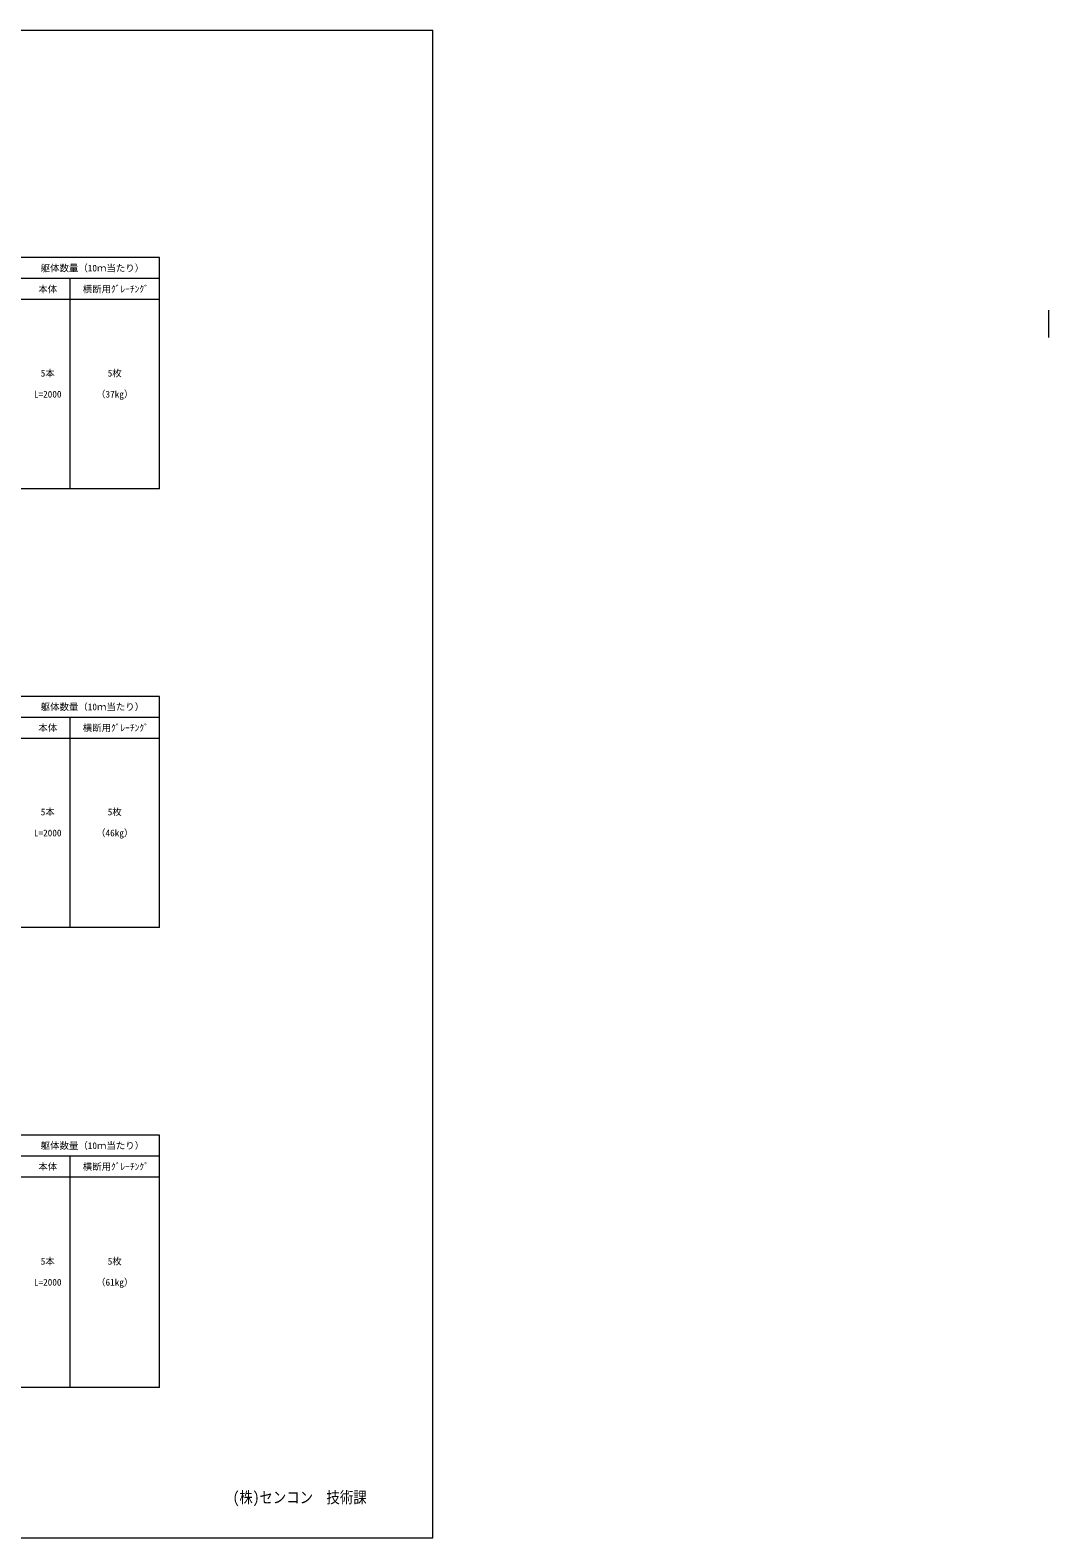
# Model space of a CAD drawing. Units: millimetres, scale not verified. Extents: x -9827 to 24783, y 2654 to 14130.
# Drawn here: x 17027 to 24783, y 2654 to 14130 of the extents above; entities that cross this region are included whole.
import ezdxf
from ezdxf.enums import TextEntityAlignment as Align

# ---------------------------------------------------------------- set-up
doc = ezdxf.new("R2010")
doc.units = ezdxf.units.MM
doc.header["$LTSCALE"] = 20
doc.layers.add('Layer1', color=4, linetype='Continuous', lineweight=18)
doc.styles.add('ＭＳ ゴシック-5.0-0.0', font='')
doc.styles.add('ＭＳ 明朝-5.0-0.0', font='')
doc.styles.get('ＭＳ ゴシック-5.0-0.0').set_extended_font_data('ＭＳ ゴシック-5.0-0.0')
doc.styles.get('ＭＳ 明朝-5.0-0.0').set_extended_font_data('ＭＳ 明朝-5.0-0.0')

msp = doc.modelspace()

# ---------------------------------------------------------------- linework, layer by layer
at = {"layer": 'Layer1'}
for p, q in [((3703.45, 14130.23), (20093.09, 14130.23)), ((20093.09, 2653.9), (20093.09, 14130.23)), ((18010.92, 12399.16), (10570.92, 12399.16)), ((18010.92, 10639.16), (18010.92, 12399.16)), ((18010.92, 12239.16), (14770.92, 12239.16)), ((17330.92, 10639.16), (17330.92, 12239.16)), ((18010.92, 12079.16), (10570.92, 12079.16)), ((24783.12, 11790.97), (24783.12, 11998.43)), ((18010.92, 10639.16), (10570.92, 10639.16)), ((18010.92, 9059.16), (10570.92, 9059.16)), ((18010.92, 7299.16), (18010.92, 9059.16)), ((18010.92, 8899.16), (14770.92, 8899.16)), ((17330.92, 7299.16), (17330.92, 8899.16)), ((18010.92, 8739.16), (10570.92, 8739.16)), ((18010.92, 7299.16), (10570.92, 7299.16)), ((18010.92, 5719.16), (10570.92, 5719.16)), ((18010.92, 3799.16), (18010.92, 5719.16)), ((18010.92, 5559.16), (14770.92, 5559.16)), ((17330.92, 3799.16), (17330.92, 5559.16)), ((18010.92, 5399.16), (10570.92, 5399.16)), ((18010.92, 3799.16), (10570.92, 3799.16)), ((3703.45, 2653.9), (20093.09, 2653.9))]:
    msp.add_line(p, q, dxfattribs=at)

# ---------------------------------------------------------------- texts
at = {"layer": 'Layer1', "color": 7, "style": 'ＭＳ ゴシック-5.0-0.0'}
for s, p in [('躯体数量（10ｍ当たり）', (17500.92, 12319.16)), ('本体', (17160.92, 12159.16)), ('横断用ｸﾞﾚｰﾁﾝｸﾞ', (17679, 12159.16)), ('5本', (17160.92, 11519.16)), ('5枚', (17670.92, 11519.16)), ('L=2000', (17160.92, 11359.16)), ('（37kg）', (17670.92, 11359.16)), ('躯体数量（10ｍ当たり）', (17500.92, 8979.16)), ('本体', (17160.92, 8819.16)), ('横断用ｸﾞﾚｰﾁﾝｸﾞ', (17679, 8819.16)), ('5本', (17160.92, 8179.16)), ('5枚', (17670.92, 8179.16)), ('L=2000', (17160.92, 8019.16)), ('（46kg）', (17670.92, 8019.16)), ('躯体数量（10ｍ当たり）', (17500.92, 5639.16)), ('本体', (17160.92, 5479.16)), ('横断用ｸﾞﾚｰﾁﾝｸﾞ', (17679, 5479.16)), ('5本', (17160.92, 4759.16)), ('5枚', (17670.92, 4759.16)), ('L=2000', (17160.92, 4599.16)), ('（61kg）', (17670.92, 4599.16))]:
    msp.add_text(s, height=51.32, dxfattribs=at).set_placement(p, align=Align.MIDDLE_CENTER)
at = {"layer": 'Layer1', "color": 7, "style": 'ＭＳ 明朝-5.0-0.0', "width": 0.85}
msp.add_text('(株)センコン\u3000技術課\u3000', height=87.98, dxfattribs=at).set_placement((18569.18, 2961.9), align=Align.MIDDLE_LEFT)

doc.saveas('drawing.dxf')
